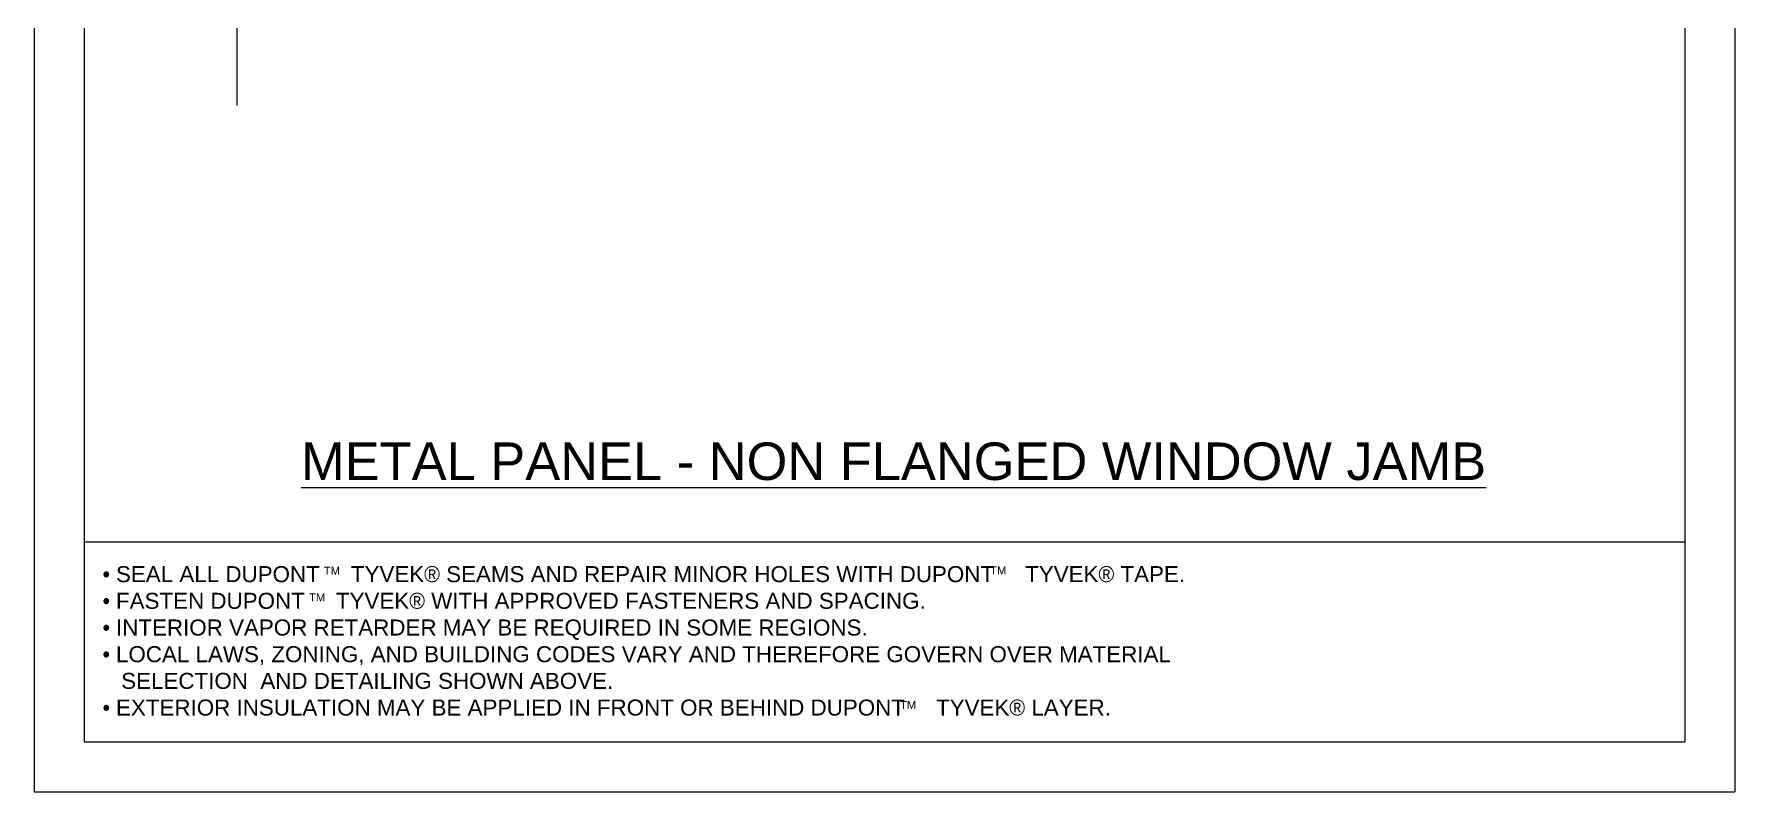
# Model space of a CAD drawing. Extents: x -129 to 26, y 0 to 100.
# Drawn here: x 0 to 25.5, y 0 to 11.37 of the extents above; entities that cross this region are included whole.
import ezdxf

# ---------------------------------------------------------------- set-up
doc = ezdxf.new("R2010")
doc.units = 0
doc.header["$LTSCALE"] = 1.5
doc.header["$MEASUREMENT"] = 0
doc.layers.get('DEFPOINTS').update_dxf_attribs({"linetype": 'CONTINUOUS'})
doc.layers.add('8X11-TTB$0$B', color=7, linetype='CONTINUOUS')
doc.layers.add('TEXT', color=7, linetype='CONTINUOUS')
doc.styles.add('DETAILS', font='sanss___.ttf', dxfattribs={"height": 1})
doc.dimstyles.new('TYVEKDETAILS', dxfattribs={"dimscale": 6, "dimtxt": 1.5, "dimasz": 0.1, "dimexe": 0.75, "dimexo": 0.75, "dimgap": 0.75, "dimtad": 0, "dimtih": 1, "dimtoh": 1, "dimdec": 4, "dimzin": 0, "dimtxsty": 'DETAILS', "dimcen": 0.0625, "dimazin": 3, "dimtfac": 1, "dimtdec": 4, "dimtofl": 0, "dimtmove": 0, "dimatfit": 3, "dimtolj": 1, "dimtzin": 0})

msp = doc.modelspace()

# ---------------------------------------------------------------- linework, layer by layer
at = {"layer": '8X11-TTB$0$B', "color": 7}
for p, q in [((0.7499999999999893, 32.25), (0.75, 0.7499999999999964)), ((24.75, 32.25000000000001), (24.75, 0.7499999999999964)), ((0.75, 3.749999999999996), (24.75, 3.749999999999996)), ((0.75, 0.7499999999999964), (24.75, 0.7499999999999964))]:
    msp.add_line(p, q, dxfattribs=at)
at = {"layer": 'DEFPOINTS'}
for p, q in [((-5.329070518200751e-15, 33), (0, -3.552713678800501e-15)), ((25.5, 33), (25.5, -3.552713678800501e-15)), ((0, -3.552713678800501e-15), (25.5, -3.552713678800501e-15))]:
    msp.add_line(p, q, dxfattribs=at)

# ---------------------------------------------------------------- texts
at = {"layer": 'TEXT', "attachment_point": 1, "style": 'DETAILS'}
for s, insert, char_height, width in [('{\\LMETAL PANEL - NON FLANGED WINDOW JAMB}', (4.002602421547806, 5.240411448848972), 0.5625, 17.56117579375272), ('{\\fSymbol|b0|i0|c2|p18;· }SEAL ALL DUPONT     TYVEK{\\fSymbol|b0|i0|c2|p18;â} SEAMS AND REPAIR MINOR HOLES WITH DUPONT     TYVEK{\\fSymbol|b0|i0|c2|p18;â} TAPE.\\P{\\fSymbol|b0|i0|c2|p18;· }FASTEN DUPONT     TYVEK{\\fSymbol|b0|i0|c2|p18;â} WITH APPROVED FASTENERS AND SPACING.\\P{\\fSymbol|b0|i0|c2|p18;· }INTERIOR VAPOR RETARDER MAY BE REQUIRED IN SOME REGIONS.\\P{\\fSymbol|b0|i0|c2|p18;· }LOCAL LAWS, ZONING, AND BUILDING CODES VARY AND THEREFORE GOVERN OVER MATERIAL \\P   SELECTION  AND DETAILING SHOWN ABOVE.\\P{\\fSymbol|b0|i0|c2|p18;· }EXTERIOR INSULATION MAY BE APPLIED IN FRONT OR BEHIND DUPONT     TYVEK{\\fSymbol|b0|i0|c2|p18;â} LAYER.', (1.027317918761948, 3.386548770354997), 0.24, 17.79395157624347), ('TM', (4.344773299482402, 3.378448044389867), 0.12, 8.310000000000002), ('TM', (14.33469141423441, 3.382851523352949), 0.12, 8.310000000000002), ('TM', (4.124150968053737, 2.976885021724172), 0.12, 8.310000000000002), ('TM', (12.98285850313958, 1.364580890649247), 0.12, 8.310000000000002)]:
    msp.add_mtext(s, dxfattribs=dict(at, insert=insert, char_height=char_height, width=width))

# ---------------------------------------------------------------- leaders
at = {"layer": 'TEXT'}
msp.add_leader([(3.039143511920797, 12.26361704395202, 6.001662498316967e-09), (3.039143511920797, 10.29383969964203, 6.001662498316967e-09)], dimstyle='TYVEKDETAILS', override={"dimscale": 2, "dimfxl": 3}, dxfattribs=at)

doc.saveas('drawing.dxf')
